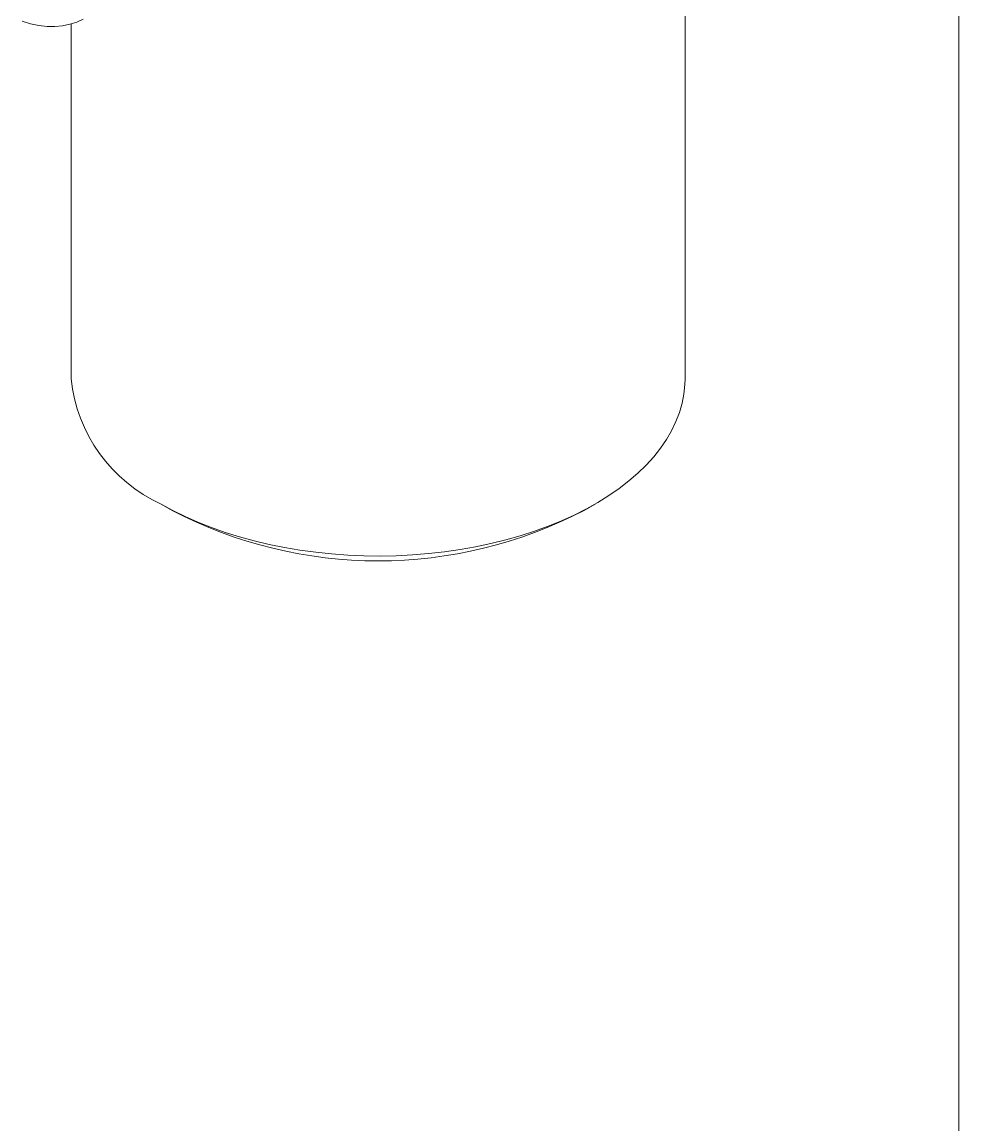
# Model space of a CAD drawing. Header units: millimetres. Extents: x 2 to 278, y 1 to 215.
# Drawn here: x 239.83 to 277.99, y 122.03 to 166.94 of the extents above; entities that cross this region are included whole.
import ezdxf

# ---------------------------------------------------------------- set-up
doc = ezdxf.new("R2010")
doc.units = ezdxf.units.MM

msp = doc.modelspace()

# ---------------------------------------------------------------- linework, layer by layer
at = {"color": 7, "linetype": 'Continuous', "lineweight": 0}
for p, q in [((277.989, 0.903), (277.989, 214.645)), ((266.833, 152.412), (266.833, 189.609)), ((241.833, 166.862), (241.833, 152.412)), ((245.493, 147.31), (245.942, 147.051)), ((262.724, 147.051), (263.173, 147.31))]:
    msp.add_line(p, q, dxfattribs=at)
at = {"color": 7, "linetype": 'Continuous', "lineweight": 0, "flags": 128}
for points in [[(239.834, 166.97), (240.181, 166.87), (240.521, 166.801), (240.852, 166.764), (241.173, 166.76), (241.483, 166.787), (241.779, 166.847), (242.06, 166.939), (242.326, 167.061)], [(245.494, 147.309), (245.973, 147.047), (246.475, 146.8), (246.999, 146.568), (247.543, 146.353), (248.107, 146.155), (248.687, 145.974), (249.284, 145.811), (249.894, 145.666), (250.517, 145.54), (251.151, 145.433), (251.793, 145.346), (252.443, 145.279), (253.097, 145.231), (253.756, 145.203), (254.415, 145.196), (255.075, 145.208), (255.732, 145.241), (256.386, 145.294), (257.034, 145.366), (257.674, 145.458), (258.305, 145.57), (258.925, 145.7), (259.532, 145.85), (260.125, 146.017), (260.702, 146.203), (261.26, 146.405), (261.8, 146.625), (262.318, 146.86), (262.815, 147.111), (263.288, 147.377), (263.735, 147.657), (264.157, 147.95), (264.551, 148.255), (264.917, 148.573), (265.253, 148.9), (265.559, 149.238), (265.833, 149.584), (266.076, 149.939), (266.286, 150.3), (266.462, 150.667), (266.605, 151.039), (266.713, 151.415), (266.787, 151.793), (266.826, 152.174), (266.833, 152.412)]]:
    msp.add_lwpolyline(points, dxfattribs=at)
at = {"color": 7, "linetype": 'Continuous', "lineweight": 0}
for centre, radius, start, end in [((248.157, 153.084), 6.36, 186.0721, 245.2481), ((254.333, 163.165), 18.168, 242.4978, 297.5076)]:
    msp.add_arc(centre, radius, start, end, dxfattribs=at)

doc.saveas('drawing.dxf')
